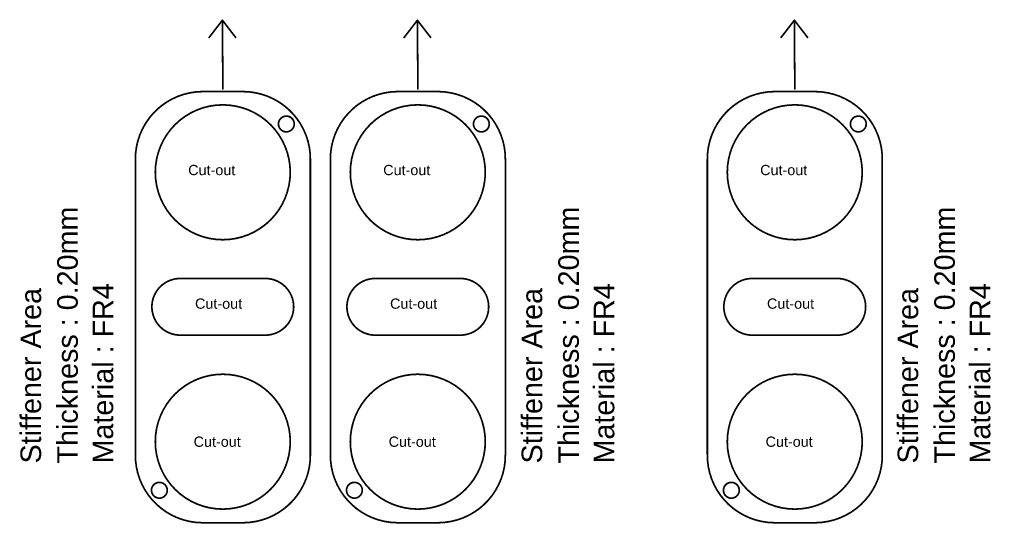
# Model space of a CAD drawing. Header units: inches. Extents: x 3 to 457, y -41 to 239.
# Drawn here: x 3.2 to 75.2, y -40.7 to -3.3 of the extents above; entities that cross this region are included whole.
import ezdxf

# ---------------------------------------------------------------- set-up
doc = ezdxf.new("R2010")
doc.units = ezdxf.units.IN
doc.layers.add('Fabrication', color=76, linetype='Continuous')
doc.styles.add('Arial', font='', dxfattribs={"height": 0.2})
doc.styles.get('Arial').set_extended_font_data('Arial')

msp = doc.modelspace()

# ---------------------------------------------------------------- linework, layer by layer
at = {"layer": 'Fabrication'}
for points in [[(17.298, -4.602, 0.127, 0.127, 0), (18.278, -3.332, 0.127, 0.127, 0)], [(18.278, -3.332, 0.127, 0.127, 0), (19.258, -4.602, 0.127, 0.127, 0)], [(18.278, -3.332, 0.127, 0.127, 0), (18.314, -8.412, 0.127, 0.127, 0)], [(31.75, -4.602, 0.127, 0.127, 0), (32.73, -3.332, 0.127, 0.127, 0)], [(32.73, -3.332, 0.127, 0.127, 0), (33.71, -4.602, 0.127, 0.127, 0)], [(32.73, -3.332, 0.127, 0.127, 0), (32.766, -8.412, 0.127, 0.127, 0)], [(59.684, -4.602, 0.127, 0.127, 0), (60.664, -3.332, 0.127, 0.127, 0)], [(60.664, -3.332, 0.127, 0.127, 0), (61.644, -4.602, 0.127, 0.127, 0)], [(60.664, -3.332, 0.127, 0.127, 0), (60.7, -8.412, 0.127, 0.127, 0)], [(11.83, -13.677, 0.127, 0.127, -0.414214), (16.774, -8.621, 0.127, 0.127, 0)], [(16.774, -8.621, 0.127, 0.127, 0), (19.853, -8.621, 0.127, 0.127, 0)], [(19.853, -8.621, 0.127, 0.127, -0.414214), (24.797, -13.677, 0.127, 0.127, 0)], [(26.282, -13.677, 0.127, 0.127, -0.414214), (31.226, -8.621, 0.127, 0.127, 0)], [(31.226, -8.621, 0.127, 0.127, 0), (34.305, -8.621, 0.127, 0.127, 0)], [(34.305, -8.621, 0.127, 0.127, -0.414214), (39.249, -13.677, 0.127, 0.127, 0)], [(54.217, -13.677, 0.127, 0.127, -0.414214), (59.16, -8.621, 0.127, 0.127, 0)], [(59.16, -8.621, 0.127, 0.127, 0), (62.24, -8.621, 0.127, 0.127, 0)], [(62.24, -8.621, 0.127, 0.127, -0.414214), (67.183, -13.677, 0.127, 0.127, 0)], [(11.83, -13.677, 0.127, 0.127, -0.244175), (13.908, -9.564, 0.127, 0.127, 0)], [(26.282, -13.677, 0.127, 0.127, -0.244175), (28.36, -9.564, 0.127, 0.127, 0)], [(54.217, -13.677, 0.127, 0.127, -0.244175), (56.295, -9.564, 0.127, 0.127, 0)], [(11.83, -35.533, 0.127, 0.127, 0), (11.83, -13.677, 0.127, 0.127, 0)], [(24.797, -13.677, 0.127, 0.127, 0), (24.797, -35.533, 0.127, 0.127, 0)], [(26.282, -35.533, 0.127, 0.127, 0), (26.282, -13.677, 0.127, 0.127, 0)], [(39.249, -13.677, 0.127, 0.127, 0), (39.249, -35.533, 0.127, 0.127, 0)], [(54.217, -35.533, 0.127, 0.127, 0), (54.217, -13.677, 0.127, 0.127, 0)], [(67.183, -13.677, 0.127, 0.127, 0), (67.183, -35.533, 0.127, 0.127, 0)], [(13.668, -23.094, 0.127, 0.127, -0.198912), (15.153, -22.479, 0.127, 0.127, 0)], [(15.153, -22.479, 0.127, 0.127, 0), (21.461, -22.479, 0.127, 0.127, 0)], [(21.461, -22.479, 0.127, 0.127, -0.198912), (22.946, -23.094, 0.127, 0.127, 0)], [(28.12, -23.094, 0.127, 0.127, -0.198912), (29.605, -22.479, 0.127, 0.127, 0)], [(29.605, -22.479, 0.127, 0.127, 0), (35.913, -22.479, 0.127, 0.127, 0)], [(35.913, -22.479, 0.127, 0.127, -0.198912), (37.398, -23.094, 0.127, 0.127, 0)], [(56.055, -23.094, 0.127, 0.127, -0.198912), (57.54, -22.479, 0.127, 0.127, 0)], [(57.54, -22.479, 0.127, 0.127, 0), (63.848, -22.479, 0.127, 0.127, 0)], [(63.848, -22.479, 0.127, 0.127, -0.198912), (65.333, -23.094, 0.127, 0.127, 0)], [(13.053, -24.579, 0.127, 0.127, -0.198912), (13.668, -23.094, 0.127, 0.127, 0)], [(22.946, -23.094, 0.127, 0.127, -0.198912), (23.561, -24.579, 0.127, 0.127, 0)], [(27.505, -24.579, 0.127, 0.127, -0.198912), (28.12, -23.094, 0.127, 0.127, 0)], [(37.398, -23.094, 0.127, 0.127, -0.198912), (38.013, -24.579, 0.127, 0.127, 0)], [(55.44, -24.579, 0.127, 0.127, -0.198912), (56.055, -23.094, 0.127, 0.127, 0)], [(65.333, -23.094, 0.127, 0.127, -0.198912), (65.948, -24.579, 0.127, 0.127, 0)], [(13.668, -26.064, 0.127, 0.127, -0.198912), (13.053, -24.579, 0.127, 0.127, 0)], [(23.561, -24.579, 0.127, 0.127, -0.198912), (22.946, -26.064, 0.127, 0.127, 0)], [(28.12, -26.064, 0.127, 0.127, -0.198912), (27.505, -24.579, 0.127, 0.127, 0)], [(38.013, -24.579, 0.127, 0.127, -0.198912), (37.398, -26.064, 0.127, 0.127, 0)], [(56.055, -26.064, 0.127, 0.127, -0.198912), (55.44, -24.579, 0.127, 0.127, 0)], [(65.948, -24.579, 0.127, 0.127, -0.198912), (65.333, -26.064, 0.127, 0.127, 0)], [(15.153, -26.679, 0.127, 0.127, -0.198912), (13.668, -26.064, 0.127, 0.127, 0)], [(15.153, -26.679, 0.127, 0.127, 0), (21.461, -26.679, 0.127, 0.127, 0)], [(22.946, -26.064, 0.127, 0.127, -0.198912), (21.461, -26.679, 0.127, 0.127, 0)], [(29.605, -26.679, 0.127, 0.127, -0.198912), (28.12, -26.064, 0.127, 0.127, 0)], [(29.605, -26.679, 0.127, 0.127, 0), (35.913, -26.679, 0.127, 0.127, 0)], [(37.398, -26.064, 0.127, 0.127, -0.198912), (35.913, -26.679, 0.127, 0.127, 0)], [(57.54, -26.679, 0.127, 0.127, -0.198912), (56.055, -26.064, 0.127, 0.127, 0)], [(57.54, -26.679, 0.127, 0.127, 0), (63.848, -26.679, 0.127, 0.127, 0)], [(65.333, -26.064, 0.127, 0.127, -0.198912), (63.848, -26.679, 0.127, 0.127, 0)], [(16.774, -40.589, 0.127, 0.127, -0.414214), (11.83, -35.533, 0.127, 0.127, 0)], [(24.797, -35.533, 0.127, 0.127, -0.414214), (19.853, -40.589, 0.127, 0.127, 0)], [(31.226, -40.589, 0.127, 0.127, -0.414214), (26.282, -35.533, 0.127, 0.127, 0)], [(39.249, -35.533, 0.127, 0.127, -0.414214), (34.305, -40.589, 0.127, 0.127, 0)], [(59.16, -40.589, 0.127, 0.127, -0.414214), (54.217, -35.533, 0.127, 0.127, 0)], [(67.183, -35.533, 0.127, 0.127, -0.414214), (62.24, -40.589, 0.127, 0.127, 0)], [(16.774, -40.589, 0.127, 0.127, 0), (19.853, -40.589, 0.127, 0.127, 0)], [(31.226, -40.589, 0.127, 0.127, 0), (34.305, -40.589, 0.127, 0.127, 0)], [(59.16, -40.589, 0.127, 0.127, 0), (62.24, -40.589, 0.127, 0.127, 0)]]:
    msp.add_lwpolyline(points, format="xyseb", dxfattribs=at)
for points in [[(18.246, -3.332, 0.0635, 0.0635, 1), (18.31, -3.332, 0.0635, 0.0635, 1)], [(18.246, -3.332, 0.0635, 0.0635, 1), (18.31, -3.332, 0.0635, 0.0635, 1)], [(18.246, -3.332, 0.0635, 0.0635, 1), (18.31, -3.332, 0.0635, 0.0635, 1)], [(32.698, -3.332, 0.0635, 0.0635, 1), (32.762, -3.332, 0.0635, 0.0635, 1)], [(32.698, -3.332, 0.0635, 0.0635, 1), (32.762, -3.332, 0.0635, 0.0635, 1)], [(32.698, -3.332, 0.0635, 0.0635, 1), (32.762, -3.332, 0.0635, 0.0635, 1)], [(60.633, -3.332, 0.0635, 0.0635, 1), (60.696, -3.332, 0.0635, 0.0635, 1)], [(60.633, -3.332, 0.0635, 0.0635, 1), (60.696, -3.332, 0.0635, 0.0635, 1)], [(60.633, -3.332, 0.0635, 0.0635, 1), (60.696, -3.332, 0.0635, 0.0635, 1)], [(17.266, -4.602, 0.0635, 0.0635, 1), (17.329, -4.602, 0.0635, 0.0635, 1)], [(19.226, -4.602, 0.0635, 0.0635, 1), (19.29, -4.602, 0.0635, 0.0635, 1)], [(31.718, -4.602, 0.0635, 0.0635, 1), (31.781, -4.602, 0.0635, 0.0635, 1)], [(33.678, -4.602, 0.0635, 0.0635, 1), (33.742, -4.602, 0.0635, 0.0635, 1)], [(59.652, -4.602, 0.0635, 0.0635, 1), (59.716, -4.602, 0.0635, 0.0635, 1)], [(61.613, -4.602, 0.0635, 0.0635, 1), (61.676, -4.602, 0.0635, 0.0635, 1)], [(16.742, -8.621, 0.0635, 0.0635, 1), (16.806, -8.621, 0.0635, 0.0635, 1)], [(16.742, -8.621, 0.0635, 0.0635, 1), (16.806, -8.621, 0.0635, 0.0635, 1)], [(18.282, -8.412, 0.0635, 0.0635, 1), (18.345, -8.412, 0.0635, 0.0635, 1)], [(19.821, -8.621, 0.0635, 0.0635, 1), (19.885, -8.621, 0.0635, 0.0635, 1)], [(19.821, -8.621, 0.0635, 0.0635, 1), (19.885, -8.621, 0.0635, 0.0635, 1)], [(31.194, -8.621, 0.0635, 0.0635, 1), (31.258, -8.621, 0.0635, 0.0635, 1)], [(31.194, -8.621, 0.0635, 0.0635, 1), (31.258, -8.621, 0.0635, 0.0635, 1)], [(32.734, -8.412, 0.0635, 0.0635, 1), (32.797, -8.412, 0.0635, 0.0635, 1)], [(34.273, -8.621, 0.0635, 0.0635, 1), (34.337, -8.621, 0.0635, 0.0635, 1)], [(34.273, -8.621, 0.0635, 0.0635, 1), (34.337, -8.621, 0.0635, 0.0635, 1)], [(59.129, -8.621, 0.0635, 0.0635, 1), (59.192, -8.621, 0.0635, 0.0635, 1)], [(59.129, -8.621, 0.0635, 0.0635, 1), (59.192, -8.621, 0.0635, 0.0635, 1)], [(60.668, -8.412, 0.0635, 0.0635, 1), (60.732, -8.412, 0.0635, 0.0635, 1)], [(62.208, -8.621, 0.0635, 0.0635, 1), (62.271, -8.621, 0.0635, 0.0635, 1)], [(62.208, -8.621, 0.0635, 0.0635, 1), (62.271, -8.621, 0.0635, 0.0635, 1)], [(23.307, -14.605, 0.127, 0.127, 1), (13.307, -14.605, 0.127, 0.127, 1)], [(13.876, -9.564, 0.0635, 0.0635, 1), (13.94, -9.564, 0.0635, 0.0635, 1)], [(37.759, -14.605, 0.127, 0.127, 1), (27.759, -14.605, 0.127, 0.127, 1)], [(28.328, -9.564, 0.0635, 0.0635, 1), (28.392, -9.564, 0.0635, 0.0635, 1)], [(65.694, -14.605, 0.127, 0.127, 1), (55.694, -14.605, 0.127, 0.127, 1)], [(56.263, -9.564, 0.0635, 0.0635, 1), (56.326, -9.564, 0.0635, 0.0635, 1)], [(23.603, -11.022, 0.127, 0.127, 1), (22.434, -11.022, 0.127, 0.127, 1)], [(38.055, -11.022, 0.127, 0.127, 1), (36.886, -11.022, 0.127, 0.127, 1)], [(65.989, -11.022, 0.127, 0.127, 1), (64.821, -11.022, 0.127, 0.127, 1)], [(22.403, -11.022, 0.0635, 0.0635, 1), (22.466, -11.022, 0.0635, 0.0635, 1)], [(23.571, -11.022, 0.0635, 0.0635, 1), (23.635, -11.022, 0.0635, 0.0635, 1)], [(36.855, -11.022, 0.0635, 0.0635, 1), (36.918, -11.022, 0.0635, 0.0635, 1)], [(38.023, -11.022, 0.0635, 0.0635, 1), (38.087, -11.022, 0.0635, 0.0635, 1)], [(64.789, -11.022, 0.0635, 0.0635, 1), (64.853, -11.022, 0.0635, 0.0635, 1)], [(65.958, -11.022, 0.0635, 0.0635, 1), (66.021, -11.022, 0.0635, 0.0635, 1)], [(11.799, -13.677, 0.0635, 0.0635, 1), (11.862, -13.677, 0.0635, 0.0635, 1)], [(11.799, -13.677, 0.0635, 0.0635, 1), (11.862, -13.677, 0.0635, 0.0635, 1)], [(11.799, -13.677, 0.0635, 0.0635, 1), (11.862, -13.677, 0.0635, 0.0635, 1)], [(24.765, -13.677, 0.0635, 0.0635, 1), (24.828, -13.677, 0.0635, 0.0635, 1)], [(24.765, -13.677, 0.0635, 0.0635, 1), (24.828, -13.677, 0.0635, 0.0635, 1)], [(26.251, -13.677, 0.0635, 0.0635, 1), (26.314, -13.677, 0.0635, 0.0635, 1)], [(26.251, -13.677, 0.0635, 0.0635, 1), (26.314, -13.677, 0.0635, 0.0635, 1)], [(26.251, -13.677, 0.0635, 0.0635, 1), (26.314, -13.677, 0.0635, 0.0635, 1)], [(39.217, -13.677, 0.0635, 0.0635, 1), (39.28, -13.677, 0.0635, 0.0635, 1)], [(39.217, -13.677, 0.0635, 0.0635, 1), (39.28, -13.677, 0.0635, 0.0635, 1)], [(54.185, -13.677, 0.0635, 0.0635, 1), (54.249, -13.677, 0.0635, 0.0635, 1)], [(54.185, -13.677, 0.0635, 0.0635, 1), (54.249, -13.677, 0.0635, 0.0635, 1)], [(54.185, -13.677, 0.0635, 0.0635, 1), (54.249, -13.677, 0.0635, 0.0635, 1)], [(67.151, -13.677, 0.0635, 0.0635, 1), (67.215, -13.677, 0.0635, 0.0635, 1)], [(67.151, -13.677, 0.0635, 0.0635, 1), (67.215, -13.677, 0.0635, 0.0635, 1)], [(13.275, -14.605, 0.0635, 0.0635, 1), (13.339, -14.605, 0.0635, 0.0635, 1)], [(23.275, -14.605, 0.0635, 0.0635, 1), (23.339, -14.605, 0.0635, 0.0635, 1)], [(27.727, -14.605, 0.0635, 0.0635, 1), (27.791, -14.605, 0.0635, 0.0635, 1)], [(37.727, -14.605, 0.0635, 0.0635, 1), (37.791, -14.605, 0.0635, 0.0635, 1)], [(55.662, -14.605, 0.0635, 0.0635, 1), (55.725, -14.605, 0.0635, 0.0635, 1)], [(65.662, -14.605, 0.0635, 0.0635, 1), (65.725, -14.605, 0.0635, 0.0635, 1)], [(15.122, -22.479, 0.0635, 0.0635, 1), (15.185, -22.479, 0.0635, 0.0635, 1)], [(15.122, -22.479, 0.0635, 0.0635, 1), (15.185, -22.479, 0.0635, 0.0635, 1)], [(21.43, -22.479, 0.0635, 0.0635, 1), (21.493, -22.479, 0.0635, 0.0635, 1)], [(21.43, -22.479, 0.0635, 0.0635, 1), (21.493, -22.479, 0.0635, 0.0635, 1)], [(29.574, -22.479, 0.0635, 0.0635, 1), (29.637, -22.479, 0.0635, 0.0635, 1)], [(29.574, -22.479, 0.0635, 0.0635, 1), (29.637, -22.479, 0.0635, 0.0635, 1)], [(35.882, -22.479, 0.0635, 0.0635, 1), (35.945, -22.479, 0.0635, 0.0635, 1)], [(35.882, -22.479, 0.0635, 0.0635, 1), (35.945, -22.479, 0.0635, 0.0635, 1)], [(57.508, -22.479, 0.0635, 0.0635, 1), (57.572, -22.479, 0.0635, 0.0635, 1)], [(57.508, -22.479, 0.0635, 0.0635, 1), (57.572, -22.479, 0.0635, 0.0635, 1)], [(63.816, -22.479, 0.0635, 0.0635, 1), (63.88, -22.479, 0.0635, 0.0635, 1)], [(63.816, -22.479, 0.0635, 0.0635, 1), (63.88, -22.479, 0.0635, 0.0635, 1)], [(13.637, -23.094, 0.0635, 0.0635, 1), (13.7, -23.094, 0.0635, 0.0635, 1)], [(13.637, -23.094, 0.0635, 0.0635, 1), (13.7, -23.094, 0.0635, 0.0635, 1)], [(22.914, -23.094, 0.0635, 0.0635, 1), (22.978, -23.094, 0.0635, 0.0635, 1)], [(22.914, -23.094, 0.0635, 0.0635, 1), (22.978, -23.094, 0.0635, 0.0635, 1)], [(28.089, -23.094, 0.0635, 0.0635, 1), (28.152, -23.094, 0.0635, 0.0635, 1)], [(28.089, -23.094, 0.0635, 0.0635, 1), (28.152, -23.094, 0.0635, 0.0635, 1)], [(37.366, -23.094, 0.0635, 0.0635, 1), (37.43, -23.094, 0.0635, 0.0635, 1)], [(37.366, -23.094, 0.0635, 0.0635, 1), (37.43, -23.094, 0.0635, 0.0635, 1)], [(56.023, -23.094, 0.0635, 0.0635, 1), (56.087, -23.094, 0.0635, 0.0635, 1)], [(56.023, -23.094, 0.0635, 0.0635, 1), (56.087, -23.094, 0.0635, 0.0635, 1)], [(65.301, -23.094, 0.0635, 0.0635, 1), (65.364, -23.094, 0.0635, 0.0635, 1)], [(65.301, -23.094, 0.0635, 0.0635, 1), (65.364, -23.094, 0.0635, 0.0635, 1)], [(13.022, -24.579, 0.0635, 0.0635, 1), (13.085, -24.579, 0.0635, 0.0635, 1)], [(13.022, -24.579, 0.0635, 0.0635, 1), (13.085, -24.579, 0.0635, 0.0635, 1)], [(23.53, -24.579, 0.0635, 0.0635, 1), (23.593, -24.579, 0.0635, 0.0635, 1)], [(23.53, -24.579, 0.0635, 0.0635, 1), (23.593, -24.579, 0.0635, 0.0635, 1)], [(27.474, -24.579, 0.0635, 0.0635, 1), (27.537, -24.579, 0.0635, 0.0635, 1)], [(27.474, -24.579, 0.0635, 0.0635, 1), (27.537, -24.579, 0.0635, 0.0635, 1)], [(37.982, -24.579, 0.0635, 0.0635, 1), (38.045, -24.579, 0.0635, 0.0635, 1)], [(37.982, -24.579, 0.0635, 0.0635, 1), (38.045, -24.579, 0.0635, 0.0635, 1)], [(55.408, -24.579, 0.0635, 0.0635, 1), (55.472, -24.579, 0.0635, 0.0635, 1)], [(55.408, -24.579, 0.0635, 0.0635, 1), (55.472, -24.579, 0.0635, 0.0635, 1)], [(65.916, -24.579, 0.0635, 0.0635, 1), (65.98, -24.579, 0.0635, 0.0635, 1)], [(65.916, -24.579, 0.0635, 0.0635, 1), (65.98, -24.579, 0.0635, 0.0635, 1)], [(13.637, -26.064, 0.0635, 0.0635, 1), (13.7, -26.064, 0.0635, 0.0635, 1)], [(13.637, -26.064, 0.0635, 0.0635, 1), (13.7, -26.064, 0.0635, 0.0635, 1)], [(15.122, -26.679, 0.0635, 0.0635, 1), (15.185, -26.679, 0.0635, 0.0635, 1)], [(15.122, -26.679, 0.0635, 0.0635, 1), (15.185, -26.679, 0.0635, 0.0635, 1)], [(21.43, -26.679, 0.0635, 0.0635, 1), (21.493, -26.679, 0.0635, 0.0635, 1)], [(21.43, -26.679, 0.0635, 0.0635, 1), (21.493, -26.679, 0.0635, 0.0635, 1)], [(22.914, -26.064, 0.0635, 0.0635, 1), (22.978, -26.064, 0.0635, 0.0635, 1)], [(22.914, -26.064, 0.0635, 0.0635, 1), (22.978, -26.064, 0.0635, 0.0635, 1)], [(28.089, -26.064, 0.0635, 0.0635, 1), (28.152, -26.064, 0.0635, 0.0635, 1)], [(28.089, -26.064, 0.0635, 0.0635, 1), (28.152, -26.064, 0.0635, 0.0635, 1)], [(29.574, -26.679, 0.0635, 0.0635, 1), (29.637, -26.679, 0.0635, 0.0635, 1)], [(29.574, -26.679, 0.0635, 0.0635, 1), (29.637, -26.679, 0.0635, 0.0635, 1)], [(35.882, -26.679, 0.0635, 0.0635, 1), (35.945, -26.679, 0.0635, 0.0635, 1)], [(35.882, -26.679, 0.0635, 0.0635, 1), (35.945, -26.679, 0.0635, 0.0635, 1)], [(37.366, -26.064, 0.0635, 0.0635, 1), (37.43, -26.064, 0.0635, 0.0635, 1)], [(37.366, -26.064, 0.0635, 0.0635, 1), (37.43, -26.064, 0.0635, 0.0635, 1)], [(56.023, -26.064, 0.0635, 0.0635, 1), (56.087, -26.064, 0.0635, 0.0635, 1)], [(56.023, -26.064, 0.0635, 0.0635, 1), (56.087, -26.064, 0.0635, 0.0635, 1)], [(57.508, -26.679, 0.0635, 0.0635, 1), (57.572, -26.679, 0.0635, 0.0635, 1)], [(57.508, -26.679, 0.0635, 0.0635, 1), (57.572, -26.679, 0.0635, 0.0635, 1)], [(63.816, -26.679, 0.0635, 0.0635, 1), (63.88, -26.679, 0.0635, 0.0635, 1)], [(63.816, -26.679, 0.0635, 0.0635, 1), (63.88, -26.679, 0.0635, 0.0635, 1)], [(65.301, -26.064, 0.0635, 0.0635, 1), (65.364, -26.064, 0.0635, 0.0635, 1)], [(65.301, -26.064, 0.0635, 0.0635, 1), (65.364, -26.064, 0.0635, 0.0635, 1)], [(23.307, -34.579, 0.127, 0.127, 1), (13.307, -34.579, 0.127, 0.127, 1)], [(37.759, -34.579, 0.127, 0.127, 1), (27.759, -34.579, 0.127, 0.127, 1)], [(65.694, -34.579, 0.127, 0.127, 1), (55.694, -34.579, 0.127, 0.127, 1)], [(13.276, -34.579, 0.0635, 0.0635, 1), (13.339, -34.579, 0.0635, 0.0635, 1)], [(23.276, -34.579, 0.0635, 0.0635, 1), (23.339, -34.579, 0.0635, 0.0635, 1)], [(27.728, -34.579, 0.0635, 0.0635, 1), (27.791, -34.579, 0.0635, 0.0635, 1)], [(37.728, -34.579, 0.0635, 0.0635, 1), (37.791, -34.579, 0.0635, 0.0635, 1)], [(55.662, -34.579, 0.0635, 0.0635, 1), (55.726, -34.579, 0.0635, 0.0635, 1)], [(65.662, -34.579, 0.0635, 0.0635, 1), (65.726, -34.579, 0.0635, 0.0635, 1)], [(11.799, -35.533, 0.0635, 0.0635, 1), (11.862, -35.533, 0.0635, 0.0635, 1)], [(11.799, -35.533, 0.0635, 0.0635, 1), (11.862, -35.533, 0.0635, 0.0635, 1)], [(24.765, -35.533, 0.0635, 0.0635, 1), (24.828, -35.533, 0.0635, 0.0635, 1)], [(24.765, -35.533, 0.0635, 0.0635, 1), (24.828, -35.533, 0.0635, 0.0635, 1)], [(26.251, -35.533, 0.0635, 0.0635, 1), (26.314, -35.533, 0.0635, 0.0635, 1)], [(26.251, -35.533, 0.0635, 0.0635, 1), (26.314, -35.533, 0.0635, 0.0635, 1)], [(39.217, -35.533, 0.0635, 0.0635, 1), (39.28, -35.533, 0.0635, 0.0635, 1)], [(39.217, -35.533, 0.0635, 0.0635, 1), (39.28, -35.533, 0.0635, 0.0635, 1)], [(54.185, -35.533, 0.0635, 0.0635, 1), (54.249, -35.533, 0.0635, 0.0635, 1)], [(54.185, -35.533, 0.0635, 0.0635, 1), (54.249, -35.533, 0.0635, 0.0635, 1)], [(67.151, -35.533, 0.0635, 0.0635, 1), (67.215, -35.533, 0.0635, 0.0635, 1)], [(67.151, -35.533, 0.0635, 0.0635, 1), (67.215, -35.533, 0.0635, 0.0635, 1)], [(14.192, -38.181, 0.127, 0.127, 1), (13.024, -38.181, 0.127, 0.127, 1)], [(12.992, -38.181, 0.0635, 0.0635, 1), (13.056, -38.181, 0.0635, 0.0635, 1)], [(14.161, -38.181, 0.0635, 0.0635, 1), (14.224, -38.181, 0.0635, 0.0635, 1)], [(28.644, -38.181, 0.127, 0.127, 1), (27.476, -38.181, 0.127, 0.127, 1)], [(27.444, -38.181, 0.0635, 0.0635, 1), (27.508, -38.181, 0.0635, 0.0635, 1)], [(28.613, -38.181, 0.0635, 0.0635, 1), (28.676, -38.181, 0.0635, 0.0635, 1)], [(56.579, -38.181, 0.127, 0.127, 1), (55.411, -38.181, 0.127, 0.127, 1)], [(55.379, -38.181, 0.0635, 0.0635, 1), (55.442, -38.181, 0.0635, 0.0635, 1)], [(56.547, -38.181, 0.0635, 0.0635, 1), (56.611, -38.181, 0.0635, 0.0635, 1)], [(16.742, -40.589, 0.0635, 0.0635, 1), (16.806, -40.589, 0.0635, 0.0635, 1)], [(16.742, -40.589, 0.0635, 0.0635, 1), (16.806, -40.589, 0.0635, 0.0635, 1)], [(19.821, -40.589, 0.0635, 0.0635, 1), (19.885, -40.589, 0.0635, 0.0635, 1)], [(19.821, -40.589, 0.0635, 0.0635, 1), (19.885, -40.589, 0.0635, 0.0635, 1)], [(31.194, -40.589, 0.0635, 0.0635, 1), (31.258, -40.589, 0.0635, 0.0635, 1)], [(31.194, -40.589, 0.0635, 0.0635, 1), (31.258, -40.589, 0.0635, 0.0635, 1)], [(34.273, -40.589, 0.0635, 0.0635, 1), (34.337, -40.589, 0.0635, 0.0635, 1)], [(34.273, -40.589, 0.0635, 0.0635, 1), (34.337, -40.589, 0.0635, 0.0635, 1)], [(59.129, -40.589, 0.0635, 0.0635, 1), (59.192, -40.589, 0.0635, 0.0635, 1)], [(59.129, -40.589, 0.0635, 0.0635, 1), (59.192, -40.589, 0.0635, 0.0635, 1)], [(62.208, -40.589, 0.0635, 0.0635, 1), (62.271, -40.589, 0.0635, 0.0635, 1)], [(62.208, -40.589, 0.0635, 0.0635, 1), (62.271, -40.589, 0.0635, 0.0635, 1)]]:
    msp.add_lwpolyline(points, format="xyseb", close=True, dxfattribs=at)

# ---------------------------------------------------------------- texts
at = {"layer": 'Fabrication', "style": 'Arial'}
for p in [(15.743, -14.817), (30.195, -14.817), (58.13, -14.817), (16.251, -24.723), (30.703, -24.723), (58.638, -24.723), (16.148, -34.96), (30.6, -34.96), (58.535, -34.96)]:
    msp.add_text('Cut-out', height=0.762, dxfattribs=at).set_placement(p)
for s, p in [('Thickness : 0.20mm', (7.56, -36.196)), ('Thickness : 0.20mm', (44.694, -36.196)), ('Thickness : 0.20mm', (72.558, -36.196)), ('Material : FR4', (10.186, -36.196)), ('Material : FR4', (47.321, -36.196)), ('Material : FR4', (75.185, -36.196)), ('Stiffener Area', (4.842, -36.196)), ('Stiffener Area', (41.977, -36.196)), ('Stiffener Area', (69.84, -36.196))]:
    msp.add_text(s, height=1.524, rotation=90, dxfattribs=at).set_placement(p)

doc.saveas('drawing.dxf')
